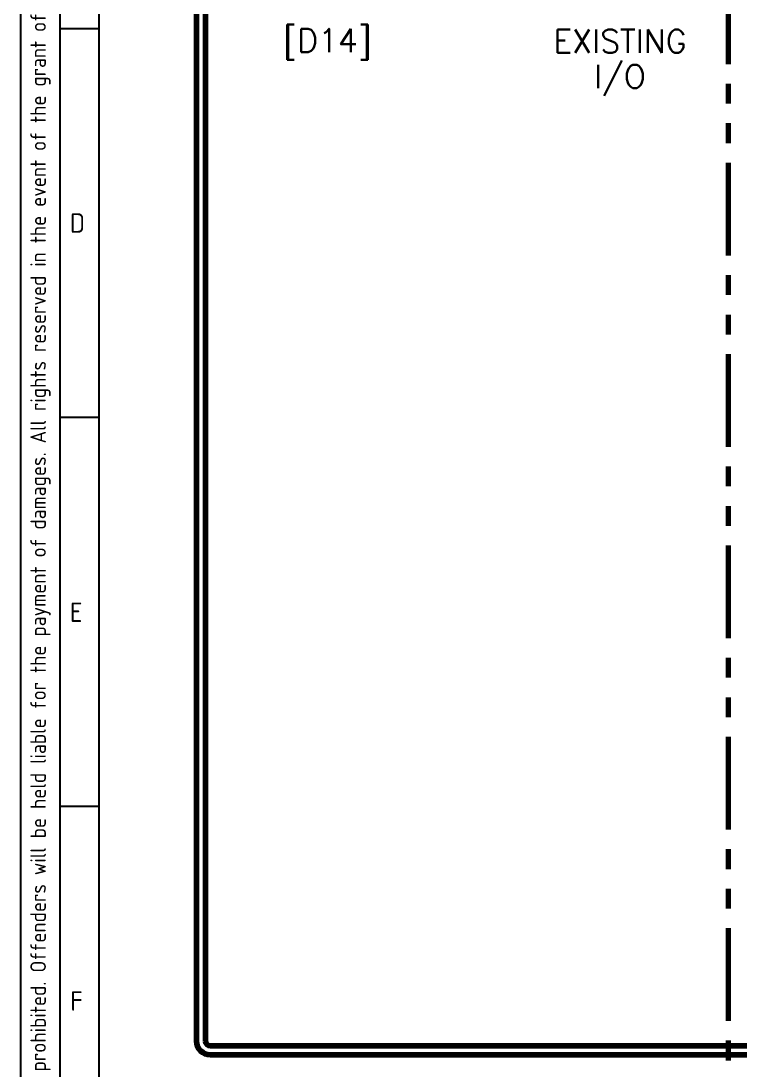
# Model space of a CAD drawing. Extents: x 0 to 34, y 0 to 22.
# Drawn here: x 0 to 3.64, y 10.94 to 16.25 of the extents above; entities that cross this region are included whole.
import ezdxf
from ezdxf.enums import TextEntityAlignment as Align

# ---------------------------------------------------------------- set-up
doc = ezdxf.new("R2010")
doc.units = 0
doc.header["$LTSCALE"] = 0.375
doc.header["$MEASUREMENT"] = 0
doc.linetypes.add('PHANTOM', pattern=[2.5, 1.25, -0.25, 0.25, -0.25, 0.25, -0.25])
doc.layers.get('0').update_dxf_attribs({"color": 4})
doc.layers.add('SMSTitle', color=7, linetype='Continuous')
doc.layers.add('TEXT', color=7, linetype='Continuous')
doc.styles.add('ROMANS', font='ROMANS.shx')
doc.styles.get("Standard").update_dxf_attribs({"font": 'isocp.shx'})

# ---------------------------------------------------------------- blocks, each defined once
blk = doc.blocks.new('V-4055-D')
at = {"layer": 'SMSTitle', "color": 7}
for p, q in [((0, 0), (0, 22)), ((0.3937, 21.6063), (0.3937, 0.3937)), ((0.3937, 16.2126), (0.1969, 16.2126)), ((0.3937, 14.2449), (0.1969, 14.2449)), ((0.3937, 12.2756), (0.1969, 12.2756))]:
    blk.add_line(p, q, dxfattribs=at)
at = {"layer": 'SMSTitle', "color": 4}
blk.add_line((0.1969, 21.8031), (0.1969, 0.1969), dxfattribs=at)
at = {"layer": 'SMSTitle', "color": 7}
blk.add_text('The reproduction, distribution and utilization of this document as well as the communication of its contents to others without explicit authorization is prohibited. Offenders will be held liable for the payment of damages. All rights reserved in the event of the grant of a patent, utility model or design.', height=0.0787402, rotation=90, dxfattribs=at).set_placement((0.0984, 11), align=Align.MIDDLE)
for s, p in [('D', (0.2477, 15.1803)), ('E', (0.2477, 13.2094)), ('F', (0.2496, 11.2417))]:
    blk.add_text(s, height=0.0984, dxfattribs=at).set_placement(p)
at = {"layer": 'SMSTitle', "color": 7, "linetype": 'Continuous', "flags": 2}
blk.add_attdef('SMSTITLE-INSERT', (33.6063, 0.1969), '', height=0.1378, dxfattribs=at)

msp = doc.modelspace()

# ---------------------------------------------------------------- linework, layer by layer
at = {"layer": 'TEXT', "color": 6, "linetype": 'PHANTOM', "lineweight": 70}
msp.add_line((3.5809, 19.4092), (3.5809, 2.5654), dxfattribs=at)
at = {"layer": 'TEXT', "lineweight": 80}
for p, q in [((0.889, 18.4848), (0.889, 11.088)), ((0.9345, 11.0885), (0.9345, 18.4843)), ((0.9595, 11.0635), (14.7217, 11.0635)), ((0.959, 11.018), (14.7217, 11.018))]:
    msp.add_line(p, q, dxfattribs=at)
for centre, radius in [((0.959, 11.088), 0.07), ((0.9595, 11.0885), 0.025)]:
    msp.add_arc(centre, radius, 180, 270, dxfattribs=at)

# ---------------------------------------------------------------- block references
msp.add_blockref('V-4055-D', (0, 0))

# ---------------------------------------------------------------- texts
at = {"layer": 'TEXT', "style": 'ROMANS'}
for s, p in [('[D14]', (1.5521, 16.0951)), ('EXISTING', (3.0329, 16.0912)), ('I/O', (3.0329, 15.9129))]:
    msp.add_text(s, height=0.11747, dxfattribs=at).set_placement(p, align=Align.CENTER)

doc.saveas('drawing.dxf')
